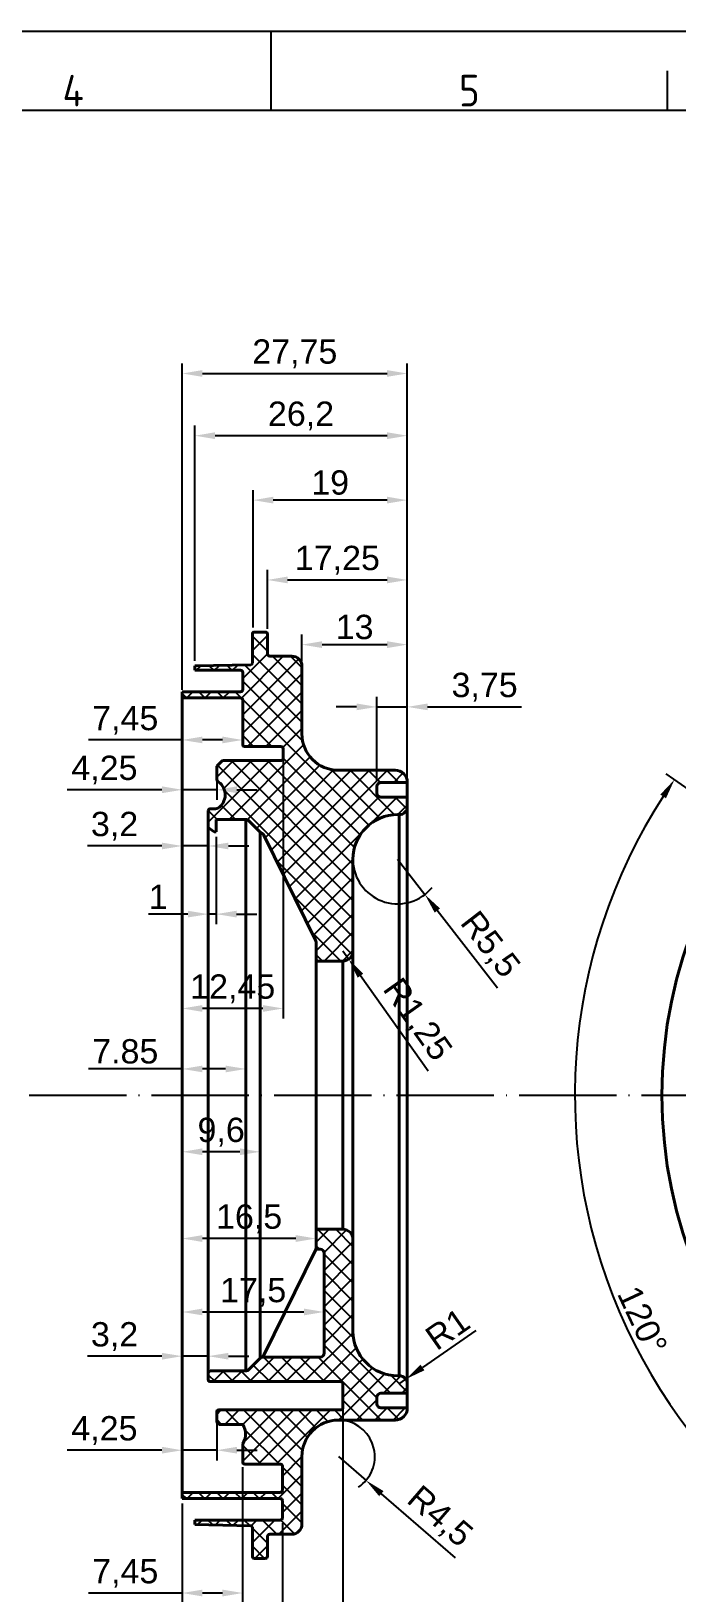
# Model space of a CAD drawing. Header units: millimetres. Extents: x 3180 to 3591, y 1531 to 1821.
# Drawn here: x 3356 to 3435.6, y 1628.3 to 1820.9 of the extents above; entities that cross this region are included whole.
import ezdxf
from ezdxf.enums import TextEntityAlignment as Align

# ---------------------------------------------------------------- set-up
doc = ezdxf.new("R2010")
doc.units = ezdxf.units.MM
doc.linetypes.add('ACAD_ISO04W100', pattern=[30, 24, -3, 0, -3])
doc.linetypes.add('ACAD_ISO05W100', pattern=[33, 24, -3, 0, -3, 0, -3])
for name, color, linetype, lineweight in [('AM_0', 7, 'Continuous', 40), ('AM_4', 1, 'ACAD_ISO04W100', 25), ('AM_5', 3, 'Continuous', 25), ('AM_BOR', 2, 'ACAD_ISO05W100', 35)]:
    doc.layers.add(name, color=color, linetype=linetype, lineweight=lineweight)
doc.styles.add('ACISOTS', font='isocp.shx', dxfattribs={"height": 1})
doc.styles.get("Standard").update_dxf_attribs({"font": 'arial.ttf'})
doc.dimstyles.new('ISO-25', dxfattribs={"dimtxt": 3, "dimasz": 2.5, "dimexe": 1.25, "dimexo": 0.625, "dimtad": 1, "dimtxsty": 'Standard', "dimcen": 2.5, "dimadec": 0, "dimazin": 0, "dimtfac": 1, "dimtmove": 0, "dimatfit": 3, "dimfxl": 1, "dimarcsym": 0})

# ---------------------------------------------------------------- blocks, each defined once
blk = doc.blocks.new('A3 ZTL')
blk.add_line((401.17, 280.82), (19.57, 280.82))
at = {"layer": 'AM_BOR', "color": 135, "linetype": 'Continuous', "lineweight": 25}
blk.add_line((0, 290.61), (410.96, 290.61), dxfattribs=at)
at = {"layer": 'AM_BOR', "color": 135, "lineweight": 25}
for p, q in [((205.48, 280.82), (205.48, 290.61)), ((254.4, 280.82), (254.4, 285.71))]:
    blk.add_line(p, q, dxfattribs=at)
at = {"layer": 'AM_BOR', "color": 135, "lineweight": 25, "style": 'ACISOTS'}
for s, p in [('4', (181.02, 283.27)), ('5', (229.94, 283.27))]:
    blk.add_text(s, height=3.91, dxfattribs=at).set_placement(p, align=Align.MIDDLE)
blk = doc.blocks.new('*D39')
at = {"layer": 'AM_5', "color": 0, "lineweight": -2}
for p, q in [((3374.6, 1739.63), (3374.6, 1779.89)), ((3402.35, 1728.83), (3402.35, 1779.89)), ((3377.1, 1778.64), (3399.85, 1778.64))]:
    blk.add_line(p, q, dxfattribs=at)
at = {"layer": 'AM_5', "color": 0}
for points in [[(3377.1, 1779.06), (3377.1, 1778.23), (3374.6, 1778.64)], [(3399.85, 1779.06), (3399.85, 1778.23), (3402.35, 1778.64)]]:
    blk.add_solid(points, dxfattribs=at)
at = {"layer": 'Defpoints', "color": 0}
for p in [(3402.35, 1778.64), (3374.6, 1739.01), (3402.35, 1728.21)]:
    blk.add_point(p, dxfattribs=at)
at = {"layer": 'AM_5', "color": 0, "insert": (3388.48, 1781.07), "char_height": 3, "attachment_point": 5}
blk.add_mtext('27,75', dxfattribs=at)
blk = doc.blocks.new('*D40')
at = {"layer": 'AM_5', "color": 0, "lineweight": -2}
for p, q in [((3376.15, 1743.21), (3376.15, 1772.22)), ((3402.35, 1729.46), (3402.35, 1772.22)), ((3399.85, 1770.97), (3378.65, 1770.97))]:
    blk.add_line(p, q, dxfattribs=at)
at = {"layer": 'AM_5', "color": 0}
for points in [[(3378.65, 1771.39), (3378.65, 1770.55), (3376.15, 1770.97)], [(3399.85, 1771.39), (3399.85, 1770.55), (3402.35, 1770.97)]]:
    blk.add_solid(points, dxfattribs=at)
at = {"layer": 'Defpoints', "color": 0}
for p in [(3376.15, 1770.97), (3376.15, 1742.58), (3402.35, 1728.83)]:
    blk.add_point(p, dxfattribs=at)
at = {"layer": 'AM_5', "color": 0, "insert": (3389.25, 1773.4), "char_height": 3, "attachment_point": 5}
blk.add_mtext('26,2', dxfattribs=at)
blk = doc.blocks.new('*D41')
at = {"layer": 'AM_5', "color": 0, "lineweight": -2}
for p, q in [((3383.33, 1747.31), (3383.33, 1764.27)), ((3402.35, 1730.08), (3402.35, 1764.27)), ((3399.85, 1763.02), (3385.83, 1763.02))]:
    blk.add_line(p, q, dxfattribs=at)
at = {"layer": 'AM_5', "color": 0}
for points in [[(3385.83, 1763.44), (3385.83, 1762.61), (3383.33, 1763.02)], [(3399.85, 1763.44), (3399.85, 1762.61), (3402.35, 1763.02)]]:
    blk.add_solid(points, dxfattribs=at)
at = {"layer": 'Defpoints', "color": 0}
for p in [(3383.33, 1763.02), (3383.33, 1746.68), (3402.35, 1729.46)]:
    blk.add_point(p, dxfattribs=at)
at = {"layer": 'AM_5', "color": 0, "insert": (3392.84, 1765.18), "char_height": 3, "attachment_point": 5}
blk.add_mtext('19', dxfattribs=at)
blk = doc.blocks.new('*D42')
at = {"layer": 'AM_5', "color": 0, "lineweight": -2}
for p, q in [((3385.1, 1747.13), (3385.1, 1754.43)), ((3387.6, 1753.18), (3399.85, 1753.18)), ((3402.35, 1730.71), (3402.35, 1754.43))]:
    blk.add_line(p, q, dxfattribs=at)
at = {"layer": 'AM_5', "color": 0}
for points in [[(3387.6, 1753.6), (3387.6, 1752.76), (3385.1, 1753.18)], [(3399.85, 1753.6), (3399.85, 1752.76), (3402.35, 1753.18)]]:
    blk.add_solid(points, dxfattribs=at)
at = {"layer": 'Defpoints', "color": 0}
for p in [(3402.35, 1753.18), (3385.1, 1746.51), (3402.35, 1730.08)]:
    blk.add_point(p, dxfattribs=at)
at = {"layer": 'AM_5', "color": 0, "insert": (3393.73, 1755.61), "char_height": 3, "attachment_point": 5}
blk.add_mtext('17,25', dxfattribs=at)
blk = doc.blocks.new('*D43')
at = {"layer": 'AM_5', "color": 0, "lineweight": -2}
for p, q in [((3389.35, 1743.16), (3389.35, 1746.45)), ((3391.85, 1745.2), (3399.85, 1745.2)), ((3402.35, 1730.71), (3402.35, 1746.45))]:
    blk.add_line(p, q, dxfattribs=at)
at = {"layer": 'AM_5', "color": 0}
for points in [[(3391.85, 1745.62), (3391.85, 1744.78), (3389.35, 1745.2)], [(3399.85, 1745.62), (3399.85, 1744.78), (3402.35, 1745.2)]]:
    blk.add_solid(points, dxfattribs=at)
at = {"layer": 'Defpoints', "color": 0}
for p in [(3402.35, 1745.2), (3389.35, 1742.53), (3402.35, 1730.08)]:
    blk.add_point(p, dxfattribs=at)
at = {"layer": 'AM_5', "color": 0, "insert": (3395.85, 1747.36), "char_height": 3, "attachment_point": 5}
blk.add_mtext('13', dxfattribs=at)
blk = doc.blocks.new('*D44')
at = {"layer": 'AM_5', "color": 0, "lineweight": -2}
for p, q in [((3396.1, 1737.52), (3393.6, 1737.52)), ((3398.6, 1728.33), (3398.6, 1738.77)), ((3398.6, 1737.52), (3402.35, 1737.52)), ((3402.35, 1728.83), (3402.35, 1738.77)), ((3404.85, 1737.52), (3416.42, 1737.52))]:
    blk.add_line(p, q, dxfattribs=at)
at = {"layer": 'AM_5', "color": 0}
for points in [[(3396.1, 1737.94), (3396.1, 1737.11), (3398.6, 1737.52)], [(3404.85, 1737.94), (3404.85, 1737.11), (3402.35, 1737.52)]]:
    blk.add_solid(points, dxfattribs=at)
at = {"layer": 'Defpoints', "color": 0}
for p in [(3402.35, 1737.52), (3398.6, 1727.71), (3402.35, 1728.21)]:
    blk.add_point(p, dxfattribs=at)
at = {"layer": 'AM_5', "color": 0, "insert": (3411.88, 1739.95), "char_height": 3, "attachment_point": 5}
blk.add_mtext('3,75', dxfattribs=at)
blk = doc.blocks.new('*D45')
at = {"layer": 'AM_5', "color": 0, "lineweight": -2}
for p, q in [((3374.6, 1738.01), (3374.6, 1732.19)), ((3374.6, 1733.44), (3363.06, 1733.44)), ((3379.55, 1733.44), (3377.1, 1733.44)), ((3382.05, 1733.51), (3382.05, 1734.69))]:
    blk.add_line(p, q, dxfattribs=at)
at = {"layer": 'AM_5', "color": 0}
for points in [[(3377.1, 1733.86), (3377.1, 1733.03), (3374.6, 1733.44)], [(3379.55, 1733.86), (3379.55, 1733.03), (3382.05, 1733.44)]]:
    blk.add_solid(points, dxfattribs=at)
at = {"layer": 'Defpoints', "color": 0}
for p in [(3374.6, 1738.63), (3382.05, 1733.44), (3382.05, 1732.88)]:
    blk.add_point(p, dxfattribs=at)
at = {"layer": 'AM_5', "color": 0, "insert": (3367.58, 1735.87), "char_height": 3, "attachment_point": 5}
blk.add_mtext('7,45', dxfattribs=at)
blk = doc.blocks.new('*D46')
at = {"layer": 'AM_5', "color": 0, "lineweight": -2}
for p, q in [((3387.05, 1731.14), (3387.05, 1699.08)), ((3374.6, 1700.95), (3374.6, 1701.58)), ((3384.55, 1700.33), (3377.1, 1700.33))]:
    blk.add_line(p, q, dxfattribs=at)
at = {"layer": 'AM_5', "color": 0}
for points in [[(3377.1, 1700.74), (3377.1, 1699.91), (3374.6, 1700.33)], [(3384.55, 1700.74), (3384.55, 1699.91), (3387.05, 1700.33)]]:
    blk.add_solid(points, dxfattribs=at)
at = {"layer": 'Defpoints', "color": 0}
for p in [(3387.05, 1731.77), (3374.6, 1700.33), (3374.6, 1700.33)]:
    blk.add_point(p, dxfattribs=at)
at = {"layer": 'AM_5', "color": 0, "insert": (3380.83, 1702.75), "char_height": 3, "attachment_point": 5}
blk.add_mtext('12,45', dxfattribs=at)
blk = doc.blocks.new('*D47')
at = {"layer": 'AM_5', "color": 0, "lineweight": -2}
for p, q in [((3378.8, 1721.51), (3378.8, 1710.71)), ((3377.8, 1712.59), (3377.8, 1713.21)), ((3375.3, 1711.96), (3370.45, 1711.96)), ((3378.8, 1711.96), (3377.8, 1711.96)), ((3381.3, 1711.96), (3383.8, 1711.96))]:
    blk.add_line(p, q, dxfattribs=at)
at = {"layer": 'AM_5', "color": 0}
for points in [[(3375.3, 1712.38), (3375.3, 1711.55), (3377.8, 1711.96)], [(3381.3, 1712.38), (3381.3, 1711.55), (3378.8, 1711.96)]]:
    blk.add_solid(points, dxfattribs=at)
at = {"layer": 'Defpoints', "color": 0}
for p in [(3378.8, 1722.13), (3377.8, 1711.96), (3377.8, 1711.96)]:
    blk.add_point(p, dxfattribs=at)
at = {"layer": 'AM_5', "color": 0, "insert": (3371.63, 1714.09), "char_height": 3, "attachment_point": 5}
blk.add_mtext('1', dxfattribs=at)
blk = doc.blocks.new('*D48')
at = {"layer": 'AM_5', "color": 0, "lineweight": -2}
for p, q in [((3374.6, 1690.26), (3374.6, 1694.12)), ((3382.45, 1690.26), (3382.45, 1694.12)), ((3374.6, 1692.87), (3363.06, 1692.87)), ((3379.95, 1692.87), (3377.1, 1692.87))]:
    blk.add_line(p, q, dxfattribs=at)
at = {"layer": 'AM_5', "color": 0}
for points in [[(3377.1, 1693.28), (3377.1, 1692.45), (3374.6, 1692.87)], [(3379.95, 1693.28), (3379.95, 1692.45), (3382.45, 1692.87)]]:
    blk.add_solid(points, dxfattribs=at)
at = {"layer": 'Defpoints', "color": 0}
for p in [(3374.6, 1692.87), (3374.6, 1689.63), (3382.45, 1689.63)]:
    blk.add_point(p, dxfattribs=at)
at = {"layer": 'AM_5', "color": 0, "insert": (3367.58, 1695.02), "char_height": 3, "attachment_point": 5}
blk.add_mtext('7.85', dxfattribs=at)
blk = doc.blocks.new('*D49')
at = {"layer": 'AM_5', "color": 0, "lineweight": -2}
for p, q in [((3374.6, 1683.28), (3374.6, 1683.9)), ((3384.21, 1683.28), (3384.21, 1683.9)), ((3381.71, 1682.65), (3377.1, 1682.65))]:
    blk.add_line(p, q, dxfattribs=at)
at = {"layer": 'AM_5', "color": 0}
for points in [[(3377.1, 1683.07), (3377.1, 1682.24), (3374.6, 1682.65)], [(3381.71, 1683.07), (3381.71, 1682.24), (3384.21, 1682.65)]]:
    blk.add_solid(points, dxfattribs=at)
at = {"layer": 'Defpoints', "color": 0}
for p in [(3374.6, 1682.65), (3374.6, 1682.65), (3384.21, 1682.65)]:
    blk.add_point(p, dxfattribs=at)
at = {"layer": 'AM_5', "color": 0, "insert": (3379.4, 1685.08), "char_height": 3, "attachment_point": 5}
blk.add_mtext('9,6', dxfattribs=at)
blk = doc.blocks.new('*D50')
at = {"layer": 'AM_5', "color": 0, "lineweight": -2}
for p, q in [((3374.6, 1727.93), (3374.6, 1728.55)), ((3378.85, 1728.81), (3378.85, 1726.05)), ((3372.1, 1727.3), (3360.42, 1727.3)), ((3378.85, 1727.3), (3374.6, 1727.3)), ((3381.35, 1727.3), (3383.85, 1727.3))]:
    blk.add_line(p, q, dxfattribs=at)
at = {"layer": 'AM_5', "color": 0}
for points in [[(3372.1, 1727.72), (3372.1, 1726.88), (3374.6, 1727.3)], [(3381.35, 1727.72), (3381.35, 1726.88), (3378.85, 1727.3)]]:
    blk.add_solid(points, dxfattribs=at)
at = {"layer": 'Defpoints', "color": 0}
for p in [(3378.85, 1729.44), (3374.6, 1727.3), (3374.6, 1727.3)]:
    blk.add_point(p, dxfattribs=at)
at = {"layer": 'AM_5', "color": 0, "insert": (3365.01, 1729.73), "char_height": 3, "attachment_point": 5}
blk.add_mtext('4,25', dxfattribs=at)
blk = doc.blocks.new('*D51')
at = {"layer": 'AM_5', "color": 0, "lineweight": -2}
for p, q in [((3377.8, 1722.01), (3377.8, 1719.12)), ((3372.1, 1720.37), (3362.92, 1720.37)), ((3374.6, 1720.99), (3374.6, 1721.62)), ((3377.8, 1720.37), (3374.6, 1720.37)), ((3380.3, 1720.37), (3382.8, 1720.37))]:
    blk.add_line(p, q, dxfattribs=at)
at = {"layer": 'AM_5', "color": 0}
for points in [[(3372.1, 1720.78), (3372.1, 1719.95), (3374.6, 1720.37)], [(3380.3, 1720.78), (3380.3, 1719.95), (3377.8, 1720.37)]]:
    blk.add_solid(points, dxfattribs=at)
at = {"layer": 'Defpoints', "color": 0}
for p in [(3377.8, 1722.63), (3374.6, 1720.37), (3374.6, 1720.37)]:
    blk.add_point(p, dxfattribs=at)
at = {"layer": 'AM_5', "color": 0, "insert": (3366.26, 1722.8), "char_height": 3, "attachment_point": 5}
blk.add_mtext('3,2', dxfattribs=at)
blk = doc.blocks.new('*D52')
at = {"layer": 'AM_5', "color": 0, "lineweight": -2}
for p, q in [((3374.6, 1672.58), (3374.6, 1673.2)), ((3388.6, 1671.95), (3377.1, 1671.95)), ((3391.1, 1672.36), (3391.1, 1673.2))]:
    blk.add_line(p, q, dxfattribs=at)
at = {"layer": 'AM_5', "color": 0}
for points in [[(3377.1, 1672.37), (3377.1, 1671.53), (3374.6, 1671.95)], [(3388.6, 1672.37), (3388.6, 1671.53), (3391.1, 1671.95)]]:
    blk.add_solid(points, dxfattribs=at)
at = {"layer": 'Defpoints', "color": 0}
for p in [(3374.6, 1671.95), (3374.6, 1671.95), (3391.1, 1671.74)]:
    blk.add_point(p, dxfattribs=at)
at = {"layer": 'AM_5', "color": 0, "insert": (3382.85, 1674.38), "char_height": 3, "attachment_point": 5}
blk.add_mtext('16,5', dxfattribs=at)
blk = doc.blocks.new('*D53')
at = {"layer": 'AM_5', "color": 0, "lineweight": -2}
for p, q in [((3374.6, 1663.52), (3374.6, 1664.14)), ((3389.6, 1662.89), (3377.1, 1662.89)), ((3392.1, 1663.36), (3392.1, 1661.64))]:
    blk.add_line(p, q, dxfattribs=at)
at = {"layer": 'AM_5', "color": 0}
for points in [[(3377.1, 1663.31), (3377.1, 1662.48), (3374.6, 1662.89)], [(3389.6, 1663.31), (3389.6, 1662.48), (3392.1, 1662.89)]]:
    blk.add_solid(points, dxfattribs=at)
at = {"layer": 'Defpoints', "color": 0}
for p in [(3374.6, 1662.89), (3374.6, 1662.89), (3392.1, 1663.98)]:
    blk.add_point(p, dxfattribs=at)
at = {"layer": 'AM_5', "color": 0, "insert": (3383.35, 1665.32), "char_height": 3, "attachment_point": 5}
blk.add_mtext('17,5', dxfattribs=at)
blk = doc.blocks.new('*D54')
at = {"layer": 'AM_5', "color": 0, "lineweight": -2}
for p, q in [((3374.6, 1658.06), (3374.6, 1658.69)), ((3377.8, 1655.59), (3377.8, 1658.69)), ((3372.1, 1657.44), (3362.92, 1657.44)), ((3377.8, 1657.44), (3374.6, 1657.44)), ((3380.3, 1657.44), (3382.8, 1657.44))]:
    blk.add_line(p, q, dxfattribs=at)
at = {"layer": 'AM_5', "color": 0}
for points in [[(3372.1, 1657.85), (3372.1, 1657.02), (3374.6, 1657.44)], [(3380.3, 1657.85), (3380.3, 1657.02), (3377.8, 1657.44)]]:
    blk.add_solid(points, dxfattribs=at)
at = {"layer": 'Defpoints', "color": 0}
for p in [(3374.6, 1657.44), (3374.6, 1657.44), (3377.8, 1654.97)]:
    blk.add_point(p, dxfattribs=at)
at = {"layer": 'AM_5', "color": 0, "insert": (3366.26, 1659.86), "char_height": 3, "attachment_point": 5}
blk.add_mtext('3,2', dxfattribs=at)
blk = doc.blocks.new('*D55')
at = {"layer": 'AM_5', "color": 0, "lineweight": -2}
for p, q in [((3394.4, 1651.93), (3394.4, 1600.2)), ((3374.6, 1639.26), (3374.6, 1600.2)), ((3391.9, 1601.45), (3377.1, 1601.45))]:
    blk.add_line(p, q, dxfattribs=at)
at = {"layer": 'AM_5', "color": 0}
for points in [[(3377.1, 1601.87), (3377.1, 1601.03), (3374.6, 1601.45)], [(3391.9, 1601.87), (3391.9, 1601.03), (3394.4, 1601.45)]]:
    blk.add_solid(points, dxfattribs=at)
at = {"layer": 'Defpoints', "color": 0}
for p in [(3394.4, 1652.56), (3374.6, 1639.88), (3374.6, 1601.45)]:
    blk.add_point(p, dxfattribs=at)
at = {"layer": 'AM_5', "color": 0, "insert": (3384.5, 1603.88), "char_height": 3, "attachment_point": 5}
blk.add_mtext('19,8', dxfattribs=at)
blk = doc.blocks.new('*D56')
at = {"layer": 'AM_5', "color": 0, "lineweight": -2}
for p, q in [((3378.85, 1649.29), (3378.85, 1644.59)), ((3374.6, 1641.26), (3374.6, 1647.09)), ((3372.1, 1645.84), (3360.42, 1645.84)), ((3378.85, 1645.84), (3374.6, 1645.84)), ((3381.35, 1645.84), (3383.85, 1645.84))]:
    blk.add_line(p, q, dxfattribs=at)
at = {"layer": 'AM_5', "color": 0}
for points in [[(3372.1, 1646.26), (3372.1, 1645.43), (3374.6, 1645.84)], [(3381.35, 1646.26), (3381.35, 1645.43), (3378.85, 1645.84)]]:
    blk.add_solid(points, dxfattribs=at)
at = {"layer": 'Defpoints', "color": 0}
for p in [(3378.85, 1649.92), (3374.6, 1645.84), (3374.6, 1640.63)]:
    blk.add_point(p, dxfattribs=at)
at = {"layer": 'AM_5', "color": 0, "insert": (3365.01, 1648.27), "char_height": 3, "attachment_point": 5}
blk.add_mtext('4,25', dxfattribs=at)
blk = doc.blocks.new('*D57')
at = {"layer": 'AM_5', "color": 0, "lineweight": -2}
for p, q in [((3382.05, 1643.76), (3382.05, 1626.98)), ((3374.6, 1639.26), (3374.6, 1626.98)), ((3374.6, 1628.23), (3363.06, 1628.23)), ((3379.55, 1628.23), (3377.1, 1628.23))]:
    blk.add_line(p, q, dxfattribs=at)
at = {"layer": 'AM_5', "color": 0}
for points in [[(3377.1, 1628.65), (3377.1, 1627.81), (3374.6, 1628.23)], [(3379.55, 1628.65), (3379.55, 1627.81), (3382.05, 1628.23)]]:
    blk.add_solid(points, dxfattribs=at)
at = {"layer": 'Defpoints', "color": 0}
for p in [(3382.05, 1644.38), (3374.6, 1639.88), (3374.6, 1628.23)]:
    blk.add_point(p, dxfattribs=at)
at = {"layer": 'AM_5', "color": 0, "insert": (3367.58, 1630.65), "char_height": 3, "attachment_point": 5}
blk.add_mtext('7,45', dxfattribs=at)
blk = doc.blocks.new('*D58')
at = {"layer": 'AM_5', "color": 0, "lineweight": -2}
for p, q in [((3386.95, 1636.86), (3386.95, 1613.69)), ((3374.6, 1627.61), (3374.6, 1613.69)), ((3384.45, 1614.94), (3377.1, 1614.94))]:
    blk.add_line(p, q, dxfattribs=at)
at = {"layer": 'AM_5', "color": 0}
for points in [[(3377.1, 1615.35), (3377.1, 1614.52), (3374.6, 1614.94)], [(3384.45, 1615.35), (3384.45, 1614.52), (3386.95, 1614.94)]]:
    blk.add_solid(points, dxfattribs=at)
at = {"layer": 'Defpoints', "color": 0}
for p in [(3386.95, 1637.48), (3374.6, 1628.23), (3374.6, 1614.94)]:
    blk.add_point(p, dxfattribs=at)
at = {"layer": 'AM_5', "color": 0, "insert": (3380.78, 1617.37), "char_height": 3, "attachment_point": 5}
blk.add_mtext('12,35', dxfattribs=at)
blk = doc.blocks.new('*D59')
at = {"layer": 'AM_5', "color": 0, "lineweight": -2}
for p, q in [((3401.15, 1718.73), (3404.52, 1714.38)), ((3413.45, 1702.83), (3406.05, 1712.4))]:
    blk.add_line(p, q, dxfattribs=at)
blk.add_arc((3401.15, 1718.73), 5.5, 186.5109, 320.7386, dxfattribs=at)
at = {"layer": 'AM_5', "color": 0}
blk.add_solid([(3406.38, 1712.66), (3405.72, 1712.15), (3404.52, 1714.38)], dxfattribs=at)
at = {"layer": 'Defpoints', "color": 0}
for p in [(3401.15, 1718.73), (3404.52, 1714.38)]:
    blk.add_point(p, dxfattribs=at)
at = {"layer": 'AM_5', "color": 0, "insert": (3412.43, 1708.11), "char_height": 3, "attachment_point": 5, "rotation": 307.7168}
blk.add_mtext('R5,5', dxfattribs=at)
blk = doc.blocks.new('*D61')
at = {"layer": 'AM_5', "color": 0, "lineweight": -2}
for p, q in [((3393.85, 1645.06), (3397.26, 1642.12)), ((3408.31, 1632.57), (3399.15, 1640.48))]:
    blk.add_line(p, q, dxfattribs=at)
blk.add_arc((3393.85, 1645.06), 4.5, 303.2763, 82.0423, dxfattribs=at)
at = {"layer": 'AM_5', "color": 0}
blk.add_solid([(3399.42, 1640.8), (3398.88, 1640.17), (3397.26, 1642.12)], dxfattribs=at)
at = {"layer": 'Defpoints', "color": 0}
for p in [(3393.85, 1645.06), (3397.26, 1642.12)]:
    blk.add_point(p, dxfattribs=at)
at = {"layer": 'AM_5', "color": 0, "insert": (3406.26, 1637.54), "char_height": 3, "attachment_point": 5, "rotation": 319.1918}
blk.add_mtext('R4,5', dxfattribs=at)
blk = doc.blocks.new('*D62')
at = {"layer": 'AM_5', "color": 0, "lineweight": -2}
for p, q in [((3410.79, 1660.62), (3404.22, 1656.04)), ((3401.35, 1654.03), (3402.17, 1654.61))]:
    blk.add_line(p, q, dxfattribs=at)
at = {"layer": 'AM_5', "color": 0}
blk.add_solid([(3403.98, 1656.38), (3404.46, 1655.7), (3402.17, 1654.61)], dxfattribs=at)
at = {"layer": 'Defpoints', "color": 0}
for p in [(3402.17, 1654.61), (3401.35, 1654.03)]:
    blk.add_point(p, dxfattribs=at)
at = {"layer": 'AM_5', "color": 0, "insert": (3407.31, 1660.79), "char_height": 3, "attachment_point": 5, "rotation": 34.9443}
blk.add_mtext('R1', dxfattribs=at)
blk = doc.blocks.new('*D63')
at = {"layer": 'AM_5', "color": 0, "lineweight": -2}
for p, q in [((3394.4, 1707.42), (3395.13, 1706.4)), ((3404.93, 1692.59), (3396.57, 1704.37))]:
    blk.add_line(p, q, dxfattribs=at)
at = {"layer": 'AM_5', "color": 0}
blk.add_solid([(3396.91, 1704.61), (3396.23, 1704.12), (3395.13, 1706.4)], dxfattribs=at)
at = {"layer": 'Defpoints', "color": 0}
for p in [(3394.4, 1707.42), (3395.13, 1706.4)]:
    blk.add_point(p, dxfattribs=at)
at = {"layer": 'AM_5', "color": 0, "insert": (3403.45, 1698.86), "char_height": 3, "attachment_point": 5, "rotation": 305.3556}
blk.add_mtext('R1,25', dxfattribs=at)
blk = doc.blocks.new('*D68')
at = {"layer": 'AM_5', "color": 0, "lineweight": -2}
for p, q in [((3463.33, 1708.92), (3434.26, 1729.27)), ((3487.94, 1656.14), (3484.85, 1620.79))]:
    blk.add_line(p, q, dxfattribs=at)
blk.add_arc((3490.87, 1689.63), 67.86, 147.111, 262.889, dxfattribs=at)
at = {"layer": 'AM_5', "color": 0}
for points in [[(3433.54, 1726.71), (3434.24, 1726.25), (3435.29, 1728.55)], [(3482.52, 1622.71), (3482.43, 1621.88), (3484.96, 1622.03)]]:
    blk.add_solid(points, dxfattribs=at)
at = {"layer": 'Defpoints', "color": 0}
for p in [(3463.84, 1708.56), (3490.87, 1689.63), (3490.87, 1689.63), (3423.27, 1683.72), (3488, 1656.76)]:
    blk.add_point(p, dxfattribs=at)
at = {"layer": 'AM_5', "color": 0, "insert": (3431.33, 1661.87), "char_height": 3, "attachment_point": 5, "rotation": 295}
blk.add_mtext('120°', dxfattribs=at)

msp = doc.modelspace()

# ---------------------------------------------------------------- hatches: boundary and pattern name
at = {"layer": 'AM_5'}
h = msp.add_hatch(dxfattribs=at)
h.set_pattern_fill('ANSI37', color=256, scale=0.5, angle=-90, style=0)
h.set_pattern_definition([(315, (1656.5633, 5484.5081), (1.122532, 1.122532), []), (45, (1656.5633, 5484.5081), (-1.122532, 1.122532), [])])
h.paths.add_polyline_path([(3394.153, 1654.307, -0.4142136), (3394.403, 1654.057), (3394.403, 1651.057, -0.4142136), (3394.153, 1650.807), (3379.103, 1650.807, 0.4142136), (3378.853, 1650.557), (3378.853, 1649.282), (3379.103, 1649.032), (3382.053, 1649.032, -0.2934515), (3382.053, 1646.632), (3382.053, 1644.382, 0.4142136), (3382.303, 1644.132), (3386.703, 1644.132, -0.4142136), (3386.953, 1643.882), (3386.953, 1640.882, -0.4142136), (3386.703, 1640.632), (3374.603, 1640.632), (3374.603, 1639.882), (3386.703, 1639.882, -0.4142136), (3386.953, 1639.632), (3386.953, 1637.482, -0.4142136), (3386.703, 1637.232), (3376.153, 1637.232), (3376.153, 1636.682), (3383.057, 1636.536, -0.40804), (3383.253, 1636.336), (3383.253, 1632.757, 0.4142136), (3383.503, 1632.507), (3384.853, 1632.507, 0.4142136), (3385.103, 1632.757), (3385.103, 1635.182, -0.4142136), (3385.403, 1635.482), (3388.103, 1635.482, 0.4142136), (3389.353, 1636.732), (3389.353, 1645.057, -0.4142136), (3393.853, 1649.557), (3400.853, 1649.557, 0.4142136), (3402.353, 1651.057), (3399.103, 1651.057, -0.4142136), (3398.603, 1651.557), (3398.603, 1652.382, -0.4142136), (3399.103, 1652.882), (3402.353, 1652.882), (3402.353, 1654.032, 0.4241887), (3401.322, 1655.035, -0.4232518), (3395.653, 1660.532), (3395.653, 1671.84, 0.4142136), (3394.403, 1673.09), (3391.353, 1673.09, 0.4142136), (3391.103, 1672.84), (3391.103, 1670.632), (3391.603, 1670.632, -0.4142136), (3392.103, 1670.132), (3392.103, 1657.832, -0.4142136), (3391.603, 1657.332), (3384.56, 1657.332, 0.1989124), (3384.207, 1657.186), (3382.799, 1655.779, -0.1989124), (3382.446, 1655.632), (3378.053, 1655.632, 0.4142136), (3377.803, 1655.382), (3377.803, 1654.97), (3377.803, 1654.557, 0.4142136), (3378.053, 1654.307)])
h.paths.add_polyline_path([(3394.403, 1706.174, 0.4142136), (3395.653, 1707.424), (3395.653, 1718.732, -0.4142136), (3401.153, 1724.232), (3401.353, 1724.232, 0.4142136), (3402.353, 1725.232), (3402.353, 1726.382), (3399.103, 1726.382, -0.4142136), (3398.603, 1726.882), (3398.603, 1727.707, -0.4142136), (3399.103, 1728.207), (3402.353, 1728.207, 0.4142136), (3400.853, 1729.707), (3393.853, 1729.707, -0.4142136), (3389.353, 1734.207), (3389.353, 1742.532, 0.4142136), (3388.103, 1743.782), (3385.403, 1743.782, -0.4142136), (3385.103, 1744.082), (3385.103, 1746.507, 0.4142136), (3384.853, 1746.757), (3383.503, 1746.757, 0.4142136), (3383.253, 1746.507), (3383.253, 1742.928, -0.40804), (3383.057, 1742.728), (3376.153, 1742.582), (3376.153, 1742.032), (3381.803, 1742.032, -0.4142136), (3382.053, 1741.782), (3382.053, 1739.632, -0.4142136), (3381.803, 1739.382), (3374.603, 1739.382), (3374.603, 1738.632), (3381.803, 1738.632, -0.4142136), (3382.053, 1738.382), (3382.053, 1732.882, 0.4142136), (3382.303, 1732.632), (3386.803, 1732.632, -0.4142136), (3387.053, 1732.382), (3387.053, 1731.157, -0.4142136), (3386.803, 1730.907), (3379.553, 1730.907), (3378.853, 1730.207), (3378.853, 1728.665, 0.2470188), (3379.07, 1728.253, -0.5431657), (3378.984, 1725.031, -0.1381648), (3378.723, 1724.957), (3378.053, 1724.957, 0.4142136), (3377.803, 1724.707), (3377.803, 1723.882), (3377.803, 1722.632), (3378.553, 1722.132), (3378.803, 1722.132), (3378.803, 1723.632), (3382.446, 1723.632, -0.1989124), (3382.799, 1723.486), (3384.207, 1722.079, 0.1098775), (3384.39, 1721.962, -0.1938674), (3384.668, 1721.713), (3391.052, 1708.737, -0.1147964), (3391.103, 1708.516), (3391.103, 1706.424, 0.4142136), (3391.353, 1706.174)])

# ---------------------------------------------------------------- linework, layer by layer
at = {"layer": 'AM_0'}
for p, q in [((3383.253, 1746.507), (3383.253, 1742.928)), ((3384.853, 1746.757), (3383.503, 1746.757)), ((3385.103, 1744.082), (3385.103, 1746.507)), ((3388.103, 1743.782), (3385.403, 1743.782)), ((3383.057, 1742.728), (3376.153, 1742.582)), ((3376.153, 1742.582), (3376.153, 1742.032)), ((3376.153, 1742.032), (3381.803, 1742.032)), ((3382.053, 1741.782), (3382.053, 1739.632)), ((3389.353, 1742.532), (3389.353, 1734.207)), ((3381.803, 1739.382), (3374.603, 1739.382)), ((3374.603, 1739.382), (3374.603, 1738.632)), ((3374.603, 1738.632), (3381.803, 1738.632)), ((3374.603, 1738.632), (3374.603, 1689.632)), ((3382.053, 1738.382), (3382.053, 1732.882)), ((3382.303, 1732.632), (3386.803, 1732.632)), ((3387.053, 1732.382), (3387.053, 1731.157)), ((3378.853, 1730.207), (3379.553, 1730.907)), ((3378.853, 1730.207), (3378.853, 1728.665)), ((3386.803, 1730.907), (3379.553, 1730.907)), ((3400.853, 1729.707), (3393.853, 1729.707)), ((3398.603, 1727.707), (3398.603, 1726.882)), ((3402.353, 1728.207), (3399.103, 1728.207)), ((3402.353, 1728.207), (3402.353, 1725.232)), ((3399.103, 1726.382), (3402.353, 1726.382)), ((3377.803, 1724.707), (3377.803, 1723.882)), ((3377.803, 1724.295), (3377.803, 1689.632)), ((3378.053, 1724.957), (3378.723, 1724.957)), ((3401.353, 1724.232), (3401.153, 1724.232)), ((3401.353, 1724.232), (3401.353, 1689.632)), ((3402.353, 1725.232), (3402.353, 1689.632)), ((3378.553, 1722.132), (3377.803, 1722.632)), ((3378.553, 1722.132), (3378.803, 1722.132)), ((3378.803, 1723.632), (3382.446, 1723.632)), ((3378.803, 1722.132), (3378.803, 1723.632)), ((3382.446, 1723.632), (3382.446, 1689.632)), ((3382.653, 1723.632), (3382.653, 1723.632)), ((3382.799, 1723.486), (3384.207, 1722.079)), ((3384.207, 1722.079), (3384.207, 1689.632)), ((3384.668, 1721.713), (3391.052, 1708.737)), ((3395.653, 1718.732), (3395.653, 1689.632)), ((3391.103, 1706.424), (3391.103, 1708.516)), ((3391.103, 1706.424), (3391.103, 1689.632)), ((3391.353, 1706.174), (3394.403, 1706.174)), ((3394.403, 1706.174), (3394.403, 1689.632)), ((3374.603, 1640.632), (3374.603, 1689.632)), ((3377.803, 1654.97), (3377.803, 1689.632)), ((3382.446, 1655.632), (3382.446, 1689.632)), ((3384.207, 1657.186), (3384.207, 1689.632)), ((3391.103, 1672.84), (3391.103, 1689.632)), ((3394.403, 1673.09), (3394.403, 1689.632)), ((3395.653, 1660.532), (3395.653, 1689.632)), ((3401.353, 1655.032), (3401.353, 1689.632)), ((3402.353, 1654.032), (3402.353, 1689.632)), ((3391.103, 1672.84), (3391.103, 1670.632)), ((3391.353, 1673.09), (3394.403, 1673.09)), ((3384.668, 1657.552), (3391.052, 1670.528)), ((3391.089, 1670.632), (3391.603, 1670.632)), ((3392.103, 1657.832), (3392.103, 1670.132)), ((3382.799, 1655.779), (3384.207, 1657.186)), ((3391.603, 1657.332), (3384.457, 1657.332)), ((3377.803, 1654.557), (3377.803, 1655.382)), ((3378.053, 1655.632), (3382.446, 1655.632)), ((3382.653, 1655.632), (3382.653, 1655.632)), ((3401.353, 1655.032), (3401.153, 1655.032)), ((3378.053, 1654.307), (3378.723, 1654.307)), ((3378.053, 1654.307), (3394.153, 1654.307)), ((3394.403, 1651.057), (3394.403, 1654.057)), ((3399.103, 1652.882), (3402.353, 1652.882)), ((3402.353, 1651.057), (3402.353, 1654.032)), ((3378.853, 1649.282), (3378.853, 1650.557)), ((3394.153, 1650.807), (3379.103, 1650.807)), ((3398.603, 1651.557), (3398.603, 1652.382)), ((3402.353, 1651.057), (3399.103, 1651.057)), ((3379.103, 1649.032), (3378.853, 1649.282)), ((3382.053, 1649.032), (3379.103, 1649.032)), ((3400.853, 1649.557), (3393.853, 1649.557)), ((3382.053, 1644.382), (3382.053, 1646.632)), ((3389.353, 1636.732), (3389.353, 1645.057)), ((3386.703, 1644.132), (3382.303, 1644.132)), ((3386.953, 1640.882), (3386.953, 1643.882)), ((3374.603, 1639.882), (3374.603, 1640.632)), ((3374.603, 1640.632), (3386.703, 1640.632)), ((3386.703, 1639.882), (3374.603, 1639.882)), ((3386.953, 1637.482), (3386.953, 1639.632)), ((3376.153, 1636.682), (3376.153, 1637.232)), ((3376.153, 1637.232), (3386.703, 1637.232)), ((3383.057, 1636.536), (3376.153, 1636.682)), ((3383.253, 1632.757), (3383.253, 1636.336)), ((3385.103, 1635.182), (3385.103, 1632.757)), ((3388.103, 1635.482), (3385.403, 1635.482)), ((3384.853, 1632.507), (3383.503, 1632.507))]:
    msp.add_line(p, q, dxfattribs=at)
msp.add_circle((3490.872, 1689.632), 57.125, dxfattribs=at)
for centre, radius, start, end in [((3383.503, 1746.507), 0.25, 90, 180), ((3384.853, 1746.507), 0.25, 0, 90), ((3385.403, 1744.082), 0.3, 180, 270), ((3388.103, 1742.532), 1.25, 0, 90), ((3381.803, 1741.782), 0.25, 0, 90), ((3383.053, 1742.928), 0.2, 271.21029, 0), ((3381.803, 1739.632), 0.25, 270, 0), ((3381.803, 1738.382), 0.25, 0, 90), ((3393.853, 1734.207), 4.5, 180, 270), ((3382.303, 1732.882), 0.25, 180, 270), ((3386.803, 1732.382), 0.25, 0, 90), ((3386.803, 1731.157), 0.25, 270, 0), ((3400.853, 1728.207), 1.5, 0, 90), ((3379.353, 1728.665), 0.5, 180, 235.50148), ((3377.981, 1726.67), 1.922, 301.46377, 55.50148), ((3399.103, 1727.707), 0.5, 90, 180), ((3399.103, 1726.882), 0.5, 180, 270), ((3378.053, 1724.707), 0.25, 90, 180), ((3378.723, 1725.457), 0.5, 270, 301.46377), ((3401.153, 1718.732), 5.5, 90, 180), ((3401.353, 1725.232), 1, 270, 0), ((3382.446, 1723.132), 0.5, 45, 90), ((3384.56, 1722.432), 0.5, 225, 250.08146), ((3384.219, 1721.492), 0.5, 26.19473, 70.08146), ((3390.603, 1708.516), 0.5, 0, 26.19473), ((3391.353, 1706.424), 0.25, 180, 270), ((3394.403, 1707.424), 1.25, 270, 0), ((3391.353, 1672.84), 0.25, 90, 180), ((3394.403, 1671.84), 1.25, 0, 90), ((3390.603, 1670.749), 0.5, 333.80527, 0), ((3391.603, 1670.132), 0.5, 0, 90), ((3401.153, 1660.532), 5.5, 180, 270), ((3384.56, 1656.832), 0.5, 109.91854, 135), ((3384.219, 1657.772), 0.5, 289.91854, 333.80527), ((3391.603, 1657.832), 0.5, 270, 0), ((3378.053, 1655.382), 0.25, 90, 180), ((3378.053, 1654.557), 0.25, 180, 270), ((3382.446, 1656.132), 0.5, 270, 315), ((3401.353, 1654.032), 1, 0, 90), ((3394.153, 1654.057), 0.25, 0, 90), ((3399.103, 1652.382), 0.5, 90, 180), ((3379.103, 1650.557), 0.25, 90, 180), ((3394.153, 1651.057), 0.25, 270, 0), ((3399.103, 1651.557), 0.5, 180, 270), ((3400.853, 1651.057), 1.5, 270, 0), ((3380.184, 1647.832), 2.221, 327.29119, 32.70881), ((3393.853, 1645.057), 4.5, 90, 180), ((3382.303, 1644.382), 0.25, 180, 270), ((3386.703, 1643.882), 0.25, 0, 90), ((3386.703, 1640.882), 0.25, 270, 0), ((3386.703, 1639.632), 0.25, 0, 90), ((3386.703, 1637.482), 0.25, 270, 0), ((3383.053, 1636.336), 0.2, 0, 88.78971), ((3385.403, 1635.182), 0.3, 90, 180), ((3388.103, 1636.732), 1.25, 270, 0), ((3383.503, 1632.757), 0.25, 180, 270), ((3384.853, 1632.757), 0.25, 270, 0)]:
    msp.add_arc(centre, radius, start, end, dxfattribs=at)
at = {"layer": 'AM_4', "ltscale": 0.5}
msp.add_line((3219.828, 1689.632), (3556.128, 1689.632), dxfattribs=at)

# ---------------------------------------------------------------- block references
at = {"linetype": 'ByBlock', "lineweight": 0, "xscale": 0.9982500000000003, "yscale": 0.9982500000000003, "zscale": 0.9982500000000003}
msp.add_blockref('A3 ZTL', (3180.457, 1530.756), dxfattribs=at)

# ---------------------------------------------------------------- dimensions: what is measured, and where the dimension line sits
at = {"layer": 'AM_5'}
for base, p1, p2, picture, middle in [((3402.353, 1778.645), (3374.603, 1739.007), (3402.353, 1728.207), '*D39', (3388.478, 1781.072)), ((3376.153, 1770.97), (3402.353, 1728.832), (3376.153, 1742.582), '*D40', (3389.253, 1773.398)), ((3402.353, 1753.179), (3385.103, 1746.507), (3402.353, 1730.082), '*D42', (3393.728, 1755.607)), ((3402.353, 1745.201), (3389.353, 1742.532), (3402.353, 1730.082), '*D43', (3395.853, 1747.359)), ((3402.353, 1737.525), (3398.603, 1727.707), (3402.353, 1728.207), '*D44', (3411.885, 1739.953)), ((3374.603, 1727.301), (3378.853, 1729.436), (3374.603, 1727.301), '*D50', (3365.01, 1729.729)), ((3374.603, 1720.367), (3377.803, 1722.632), (3374.603, 1720.367), '*D51', (3366.263, 1722.795)), ((3377.803, 1711.963), (3378.803, 1722.132), (3377.803, 1711.963), '*D47', (3371.625, 1714.094)), ((3374.603, 1682.653), (3384.207, 1682.653), (3374.603, 1682.653), '*D49', (3379.405, 1685.081)), ((3374.603, 1671.951), (3391.103, 1671.736), (3374.603, 1671.951), '*D52', (3382.853, 1674.379)), ((3374.603, 1662.894), (3392.103, 1663.982), (3374.603, 1662.894), '*D53', (3383.353, 1665.321)), ((3374.603, 1657.436), (3377.803, 1654.97), (3374.603, 1657.436), '*D54', (3366.263, 1659.864)), ((3374.603, 1601.451), (3394.403, 1652.557), (3374.603, 1639.882), '*D55', (3384.503, 1603.879)), ((3374.603, 1645.845), (3378.853, 1649.92), (3374.603, 1640.632), '*D56', (3365.01, 1648.273)), ((3374.603, 1628.231), (3382.053, 1644.382), (3374.603, 1639.882), '*D57', (3367.583, 1630.653)), ((3374.603, 1614.938), (3386.953, 1637.482), (3374.603, 1628.231), '*D58', (3380.778, 1617.366))]:
    dim = msp.add_linear_dim(base=base, p1=p1, p2=p2, dimstyle='ISO-25', dxfattribs=at)
    dim.commit()
    dim.dimension.update_dxf_attribs({"geometry": picture, "text_midpoint": middle})
for base, p1, p2, text, picture, middle in [((3383.326, 1763.022), (3402.353, 1729.457), (3383.326, 1746.684), '19', '*D41', (3392.84, 1765.178)), ((3374.603, 1692.867), (3382.446, 1689.632), (3374.603, 1689.632), '7.85', '*D48', (3367.583, 1695.024))]:
    dim = msp.add_linear_dim(base=base, p1=p1, p2=p2, text=text, dimstyle='ISO-25', dxfattribs=at)
    dim.commit()
    dim.dimension.update_dxf_attribs({"geometry": picture, "text_midpoint": middle})
for base, p1, p2, picture, middle in [((3382.053, 1733.444), (3374.603, 1738.632), (3382.053, 1732.882), '*D45', (3367.583, 1733.444)), ((3374.603, 1700.326), (3387.053, 1731.77), (3374.603, 1700.326), '*D46', (3380.828, 1700.326))]:
    dim = msp.add_linear_dim(base=base, p1=p1, p2=p2, dimstyle='ISO-25', dxfattribs=at)
    dim.commit()
    dim.dimension.update_dxf_attribs({"geometry": picture, "text_midpoint": middle, "dimtype": 160})
dim = msp.add_angular_dim_2l(base=(3423.272, 1683.718), line1=((3487.996, 1656.758), (3490.872, 1689.632)), line2=((3490.872, 1689.632), (3463.84, 1708.56)), dimstyle='ISO-25', dxfattribs=at)
dim.commit()
dim.dimension.update_dxf_attribs({"geometry": '*D68', "text_midpoint": (3431.326, 1661.866)})
for center, mpoint, picture, middle in [((3401.153, 1718.732), (3404.518, 1714.382), '*D59', (3412.43, 1708.109)), ((3394.403, 1707.424), (3395.126, 1706.405), '*D63', (3403.453, 1698.864)), ((3401.353, 1654.032), (3402.173, 1654.605), '*D62', (3407.308, 1660.793)), ((3393.853, 1645.057), (3397.259, 1642.116), '*D61', (3406.261, 1637.543))]:
    dim = msp.add_radius_dim(center=center, mpoint=mpoint, dimstyle='ISO-25', dxfattribs=at)
    dim.commit()
    dim.dimension.update_dxf_attribs({"geometry": picture, "text_midpoint": middle})

doc.saveas('drawing.dxf')
